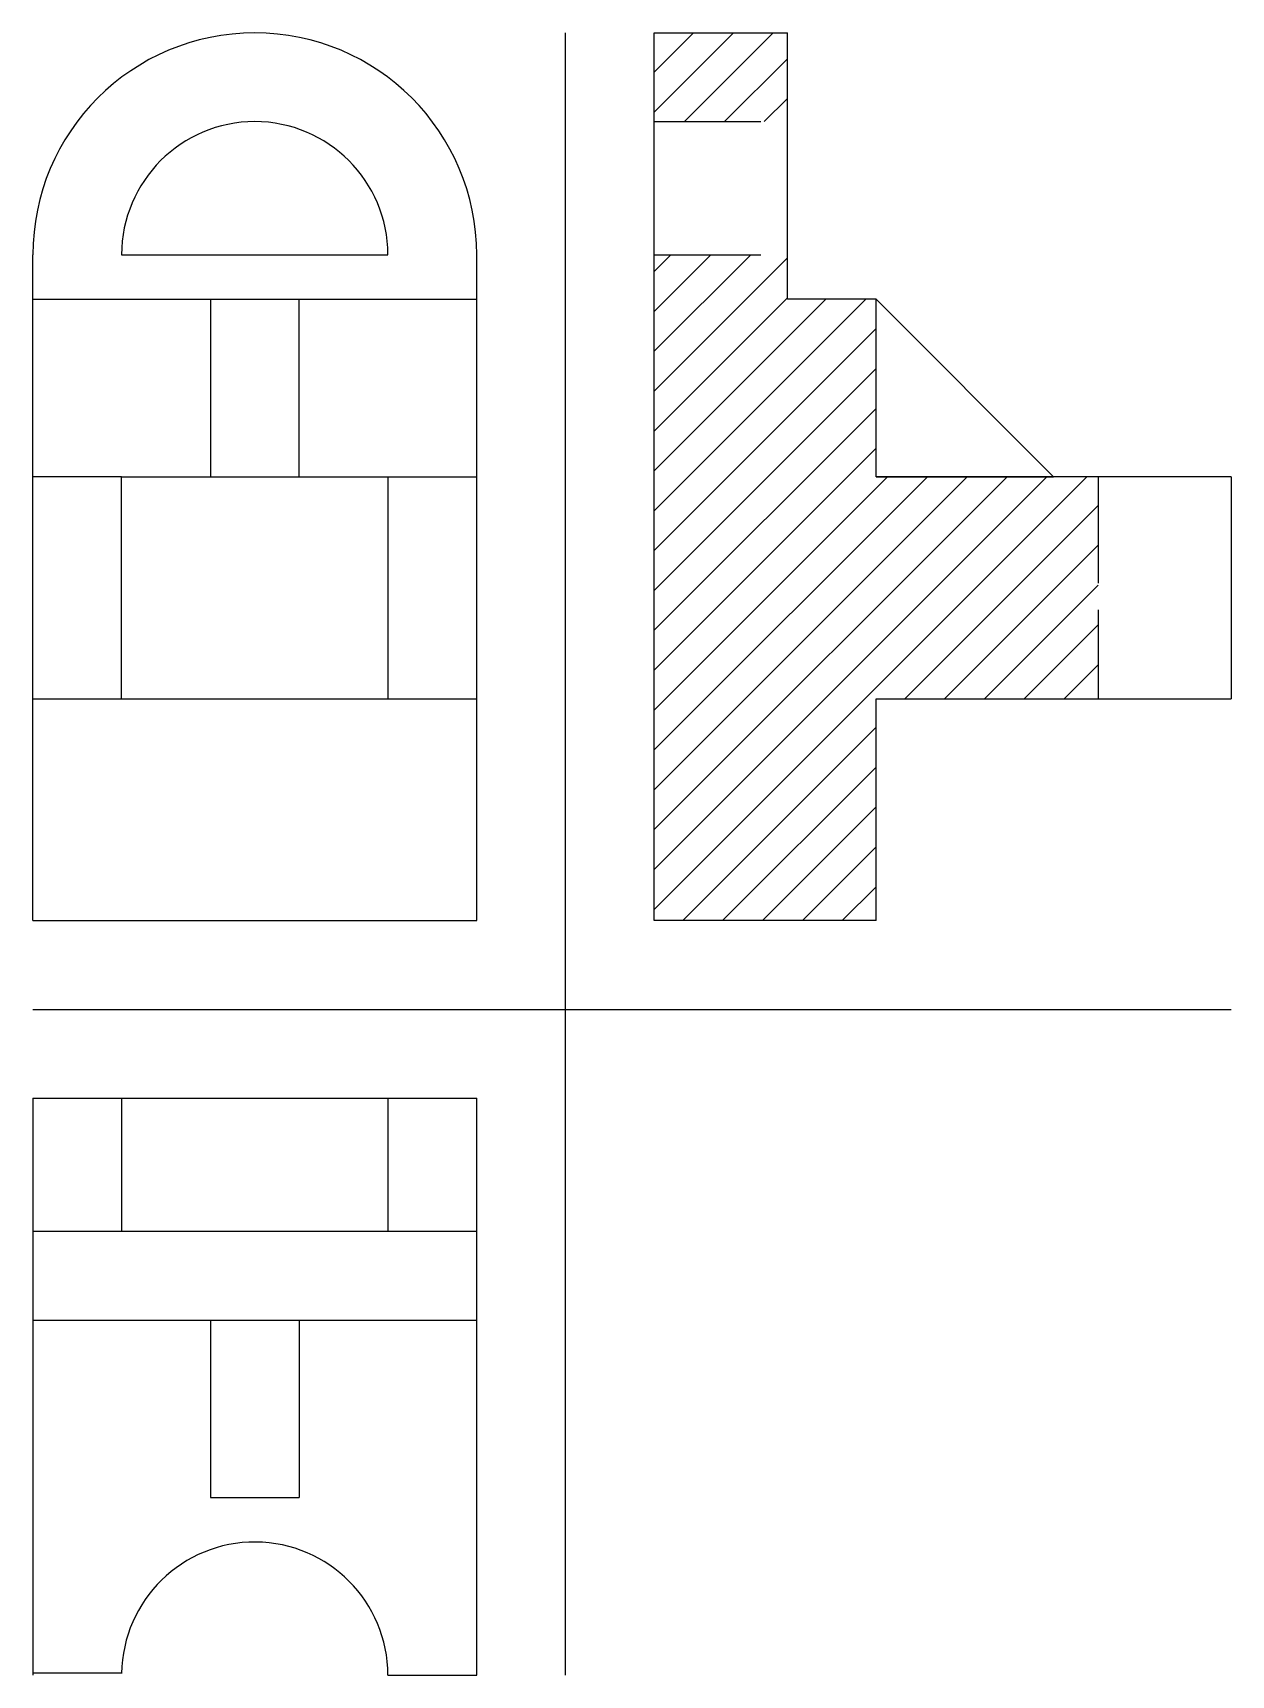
# Model space of a CAD drawing. Header units: millimetres. Extents: x 1705 to 1840, y 1345 to 1530.
import ezdxf

# ---------------------------------------------------------------- set-up
doc = ezdxf.new("R2010")
doc.units = ezdxf.units.MM
doc.linetypes.add('ACAD_ISO02W100', pattern=[15, 12, -3])

msp = doc.modelspace()

# ---------------------------------------------------------------- hatches: boundary and pattern name
h = msp.add_hatch()
h.set_pattern_fill('ANSI31', color=256)
h.set_pattern_definition([(45, (1556.457, 1297.428), (-2.245064, 2.245064), [])])
h.paths.add_polyline_path([(1790.28, 1529.67), (1775.28, 1529.67), (1775.28, 1519.67), (1790.28, 1519.67)])
h.paths.add_polyline_path([(1825.28, 1479.67), (1800.28, 1479.67), (1800.28, 1499.67), (1790.28, 1499.67), (1790.28, 1504.67), (1775.28, 1504.67), (1775.28, 1429.67), (1800.28, 1429.67), (1800.28, 1454.67), (1825.28, 1454.67)])

# ---------------------------------------------------------------- linework, layer by layer
for p, q in [((1765.28, 1344.67), (1765.28, 1529.67)), ((1775.28, 1429.67), (1775.28, 1529.67)), ((1775.28, 1529.67), (1790.28, 1529.67)), ((1790.28, 1499.67), (1790.28, 1529.67)), ((1705.28, 1499.67), (1705.28, 1504.67)), ((1715.28, 1504.67), (1745.28, 1504.67)), ((1755.28, 1429.67), (1755.28, 1504.67)), ((1705.28, 1479.67), (1705.28, 1499.67)), ((1705.28, 1499.67), (1755.28, 1499.67)), ((1725.28, 1499.67), (1725.28, 1479.67)), ((1735.28, 1479.67), (1735.28, 1499.67)), ((1800.28, 1499.67), (1790.28, 1499.67)), ((1800.28, 1479.67), (1800.28, 1499.67)), ((1820.28, 1479.67), (1800.28, 1499.67)), ((1705.28, 1454.67), (1705.28, 1479.67)), ((1715.28, 1479.67), (1705.28, 1479.67)), ((1715.28, 1454.67), (1715.28, 1479.67)), ((1715.28, 1479.67), (1745.28, 1479.67)), ((1745.28, 1479.67), (1755.28, 1479.67)), ((1745.28, 1479.67), (1745.28, 1454.67)), ((1840.28, 1479.67), (1800.28, 1479.67)), ((1800.28, 1479.67), (1820.28, 1479.67)), ((1840.28, 1479.67), (1840.28, 1454.67)), ((1705.28, 1429.67), (1705.28, 1454.67)), ((1705.28, 1454.67), (1715.28, 1454.67)), ((1715.28, 1454.67), (1745.28, 1454.67)), ((1745.28, 1454.67), (1755.28, 1454.67)), ((1800.28, 1429.67), (1800.28, 1454.67)), ((1800.28, 1454.67), (1840.28, 1454.67)), ((1705.28, 1429.67), (1715.28, 1429.67)), ((1715.28, 1429.67), (1745.28, 1429.67)), ((1745.28, 1429.67), (1755.28, 1429.67)), ((1800.28, 1429.67), (1775.28, 1429.67)), ((1705.28, 1419.67), (1840.28, 1419.67)), ((1705.28, 1409.67), (1755.28, 1409.67)), ((1705.28, 1409.67), (1705.28, 1344.67)), ((1715.28, 1409.67), (1715.28, 1394.67)), ((1745.28, 1409.67), (1745.28, 1394.67)), ((1755.28, 1344.67), (1755.28, 1409.67)), ((1705.28, 1394.67), (1755.28, 1394.67)), ((1705.28, 1384.67), (1755.28, 1384.67)), ((1725.28, 1384.67), (1725.28, 1364.67)), ((1735.28, 1384.67), (1735.28, 1364.67)), ((1725.28, 1364.67), (1735.28, 1364.67)), ((1715.28, 1344.88), (1705.28, 1344.88)), ((1745.28, 1344.67), (1755.28, 1344.67))]:
    msp.add_line(p, q)
at = {"linetype": 'ACAD_ISO02W100'}
for p, q in [((1775.28, 1519.67), (1790.28, 1519.67)), ((1775.28, 1504.67), (1790.28, 1504.67)), ((1825.28, 1479.67), (1825.28, 1454.67))]:
    msp.add_line(p, q, dxfattribs=at)
for centre, radius, start, end in [((1730.28, 1504.67), 25, 90, 180), ((1730.28, 1504.67), 25, 0, 90), ((1730.28, 1504.67), 15, 0, 180), ((1730.28, 1344.67), 15, 0, 179.2107)]:
    msp.add_arc(centre, radius, start, end)

doc.saveas('drawing.dxf')
